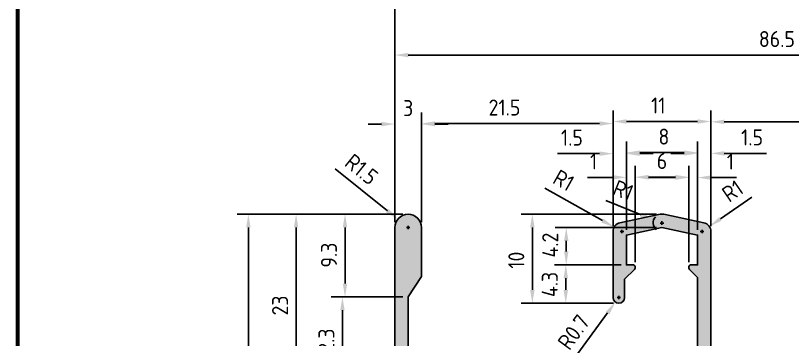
# Model space of a CAD drawing. Extents: x -182 to 128, y 228 to 491.
# Drawn here: x -52.3 to 34.9, y 399.9 to 436.2 of the extents above; entities that cross this region are included whole.
import ezdxf

# ---------------------------------------------------------------- set-up
doc = ezdxf.new("R2010")
doc.units = 0
doc.header["$MEASUREMENT"] = 0
doc.linetypes.add('SOLID', pattern=[0])
doc.layers.get('0').update_dxf_attribs({"linetype": 'SOLID'})
doc.layers.add('DIM', color=5, linetype='SOLID')
doc.layers.add('FRAME 025', color=7, linetype='Continuous', lineweight=15)
doc.styles.add('ISO Proportional', font='isocp')
doc.dimstyles.new('1', dxfattribs={"dimtxt": 1.8, "dimasz": 1.5, "dimexe": 1.25, "dimexo": 0.6, "dimgap": 0.5, "dimtad": 0, "dimdec": 1, "dimdsep": 46, "dimlunit": 6, "dimtxsty": 'ISO Proportional', "dimcen": 0.2, "dimclrd": 252, "dimclre": 252, "dimclrt": 5, "dimadec": 0, "dimazin": 0, "dimtfac": 1, "dimtdec": 1, "dimtofl": 0, "dimtmove": 0, "dimatfit": 3, "dimfxl": 1.25, "dimtvp": 1, "dimtolj": 1, "dimtzin": 0, "dimarcsym": 0})

# ---------------------------------------------------------------- blocks, each defined once
blk = doc.blocks.new('*D331')
at = {"layer": 'Defpoints', "color": 0, "linetype": 'Continuous', "transparency": 16777216}
for p in [(76.77, 431.804), (-9.73, 412.436), (76.77, 411.936)]:
    blk.add_point(p, dxfattribs=at)
at = {"layer": 'DIM', "color": 252, "linetype": 'Continuous', "lineweight": -2, "transparency": 16777216}
for p, q in [((-9.73, 413.036), (-9.73, 433.054)), ((76.77, 412.536), (76.77, 433.054)), ((-8.23, 431.804), (75.27, 431.804))]:
    blk.add_line(p, q, dxfattribs=at)
at = {"layer": 'DIM', "color": 252, "linetype": 'Continuous', "transparency": 16777216}
for points in [[(-8.23, 432.054), (-8.23, 431.554), (-9.73, 431.804)], [(75.27, 432.054), (75.27, 431.554), (76.77, 431.804)]]:
    blk.add_solid(points, dxfattribs=at)
at = {"layer": 'DIM', "color": 5, "linetype": 'Continuous', "transparency": 16777216, "insert": (33.174, 433.604), "char_height": 1.8, "attachment_point": 5, "style": 'ISO Proportional'}
blk.add_mtext('\\A1;86.5', dxfattribs=at)
blk = doc.blocks.new('*D332')
at = {"layer": 'Defpoints', "color": 0, "linetype": 'Continuous', "transparency": 16777216}
for p in [(-9.73, 439.686), (-9.73, 412.436), (81.77, 339.934)]:
    blk.add_point(p, dxfattribs=at)
at = {"layer": 'DIM', "color": 252, "linetype": 'Continuous', "lineweight": -2, "transparency": 16777216}
for p, q in [((-9.73, 413.036), (-9.73, 440.936)), ((81.77, 340.534), (81.77, 440.936)), ((80.27, 439.686), (-8.23, 439.686))]:
    blk.add_line(p, q, dxfattribs=at)
at = {"layer": 'DIM', "color": 252, "linetype": 'Continuous', "transparency": 16777216}
for points in [[(-8.23, 439.936), (-8.23, 439.436), (-9.73, 439.686)], [(80.27, 439.936), (80.27, 439.436), (81.77, 439.686)]]:
    blk.add_solid(points, dxfattribs=at)
at = {"layer": 'DIM', "color": 5, "linetype": 'Continuous', "transparency": 16777216, "insert": (30.982, 441.486), "char_height": 1.8, "attachment_point": 5, "style": 'ISO Proportional'}
blk.add_mtext('\\A1;91.5', dxfattribs=at)
blk = doc.blocks.new('*D337')
at = {"layer": 'Defpoints', "color": 0, "linetype": 'Continuous', "transparency": 16777216}
for p in [(50.77, 424.303), (25.77, 411.979), (50.77, 411.979)]:
    blk.add_point(p, dxfattribs=at)
at = {"layer": 'DIM', "color": 252, "linetype": 'Continuous', "lineweight": -2, "transparency": 16777216}
for p, q in [((25.77, 412.579), (25.77, 425.553)), ((50.77, 412.579), (50.77, 425.553)), ((27.27, 424.303), (49.27, 424.303))]:
    blk.add_line(p, q, dxfattribs=at)
at = {"layer": 'DIM', "color": 252, "linetype": 'Continuous', "transparency": 16777216}
for points in [[(27.27, 424.553), (27.27, 424.053), (25.77, 424.303)], [(49.27, 424.553), (49.27, 424.053), (50.77, 424.303)]]:
    blk.add_solid(points, dxfattribs=at)
at = {"layer": 'DIM', "color": 5, "linetype": 'Continuous', "transparency": 16777216, "insert": (36.939, 426.103), "char_height": 1.8, "attachment_point": 5, "style": 'ISO Proportional'}
blk.add_mtext('\\A1;25', dxfattribs=at)
blk = doc.blocks.new('*D338')
at = {"layer": 'Defpoints', "color": 0, "linetype": 'Continuous', "transparency": 16777216}
for p in [(14.77, 424.341), (14.77, 411.979), (25.77, 411.979)]:
    blk.add_point(p, dxfattribs=at)
at = {"layer": 'DIM', "color": 252, "linetype": 'Continuous', "lineweight": -2, "transparency": 16777216}
for p, q in [((14.77, 412.579), (14.77, 425.591)), ((25.77, 412.579), (25.77, 425.591)), ((24.27, 424.341), (16.27, 424.341))]:
    blk.add_line(p, q, dxfattribs=at)
at = {"layer": 'DIM', "color": 252, "linetype": 'Continuous', "transparency": 16777216}
for points in [[(16.27, 424.591), (16.27, 424.091), (14.77, 424.341)], [(24.27, 424.591), (24.27, 424.091), (25.77, 424.341)]]:
    blk.add_solid(points, dxfattribs=at)
at = {"layer": 'DIM', "color": 5, "linetype": 'Continuous', "transparency": 16777216, "insert": (19.853, 426.141), "char_height": 1.8, "attachment_point": 5, "style": 'ISO Proportional'}
blk.add_mtext('\\A1;11', dxfattribs=at)
blk = doc.blocks.new('*D339')
at = {"layer": 'Defpoints', "color": 0, "linetype": 'Continuous', "transparency": 16777216}
for p in [(-6.73, 424.111), (-6.73, 412.436), (14.77, 411.979)]:
    blk.add_point(p, dxfattribs=at)
at = {"layer": 'DIM', "color": 252, "linetype": 'Continuous', "lineweight": -2, "transparency": 16777216}
for p, q in [((-6.73, 413.036), (-6.73, 425.361)), ((14.77, 412.579), (14.77, 425.361)), ((13.27, 424.111), (-5.23, 424.111))]:
    blk.add_line(p, q, dxfattribs=at)
at = {"layer": 'DIM', "color": 252, "linetype": 'Continuous', "transparency": 16777216}
for points in [[(-5.23, 424.361), (-5.23, 423.861), (-6.73, 424.111)], [(13.27, 424.361), (13.27, 423.861), (14.77, 424.111)]]:
    blk.add_solid(points, dxfattribs=at)
at = {"layer": 'DIM', "color": 5, "linetype": 'Continuous', "transparency": 16777216, "insert": (2.584, 425.911), "char_height": 1.8, "attachment_point": 5, "style": 'ISO Proportional'}
blk.add_mtext('\\A1;21.5', dxfattribs=at)
blk = doc.blocks.new('*D340')
at = {"layer": 'Defpoints', "color": 0, "linetype": 'Continuous', "transparency": 16777216}
for p in [(-9.73, 424.05), (-9.73, 412.436), (-6.73, 412.436)]:
    blk.add_point(p, dxfattribs=at)
at = {"layer": 'DIM', "color": 252, "linetype": 'Continuous', "lineweight": -2, "transparency": 16777216}
for p, q in [((-9.73, 413.036), (-9.73, 425.3)), ((-6.73, 413.036), (-6.73, 425.3)), ((-11.23, 424.05), (-12.73, 424.05)), ((-5.23, 424.05), (-3.73, 424.05))]:
    blk.add_line(p, q, dxfattribs=at)
at = {"layer": 'DIM', "color": 252, "linetype": 'Continuous', "transparency": 16777216}
for points in [[(-11.23, 424.3), (-11.23, 423.8), (-9.73, 424.05)], [(-5.23, 424.3), (-5.23, 423.8), (-6.73, 424.05)]]:
    blk.add_solid(points, dxfattribs=at)
at = {"layer": 'DIM', "color": 5, "linetype": 'Continuous', "transparency": 16777216, "insert": (-8.23, 425.85), "char_height": 1.8, "attachment_point": 5, "style": 'ISO Proportional'}
blk.add_mtext('\\A1;3', dxfattribs=at)
blk = doc.blocks.new('*D341')
at = {"layer": 'Defpoints', "color": 0, "linetype": 'Continuous', "transparency": 16777216}
for p in [(24.27, 420.843), (16.27, 411.574), (24.27, 411.574)]:
    blk.add_point(p, dxfattribs=at)
at = {"layer": 'DIM', "color": 252, "linetype": 'Continuous', "lineweight": -2, "transparency": 16777216}
for p, q in [((16.27, 412.174), (16.27, 422.093)), ((24.27, 412.174), (24.27, 422.093)), ((17.77, 420.843), (22.77, 420.843))]:
    blk.add_line(p, q, dxfattribs=at)
at = {"layer": 'DIM', "color": 252, "linetype": 'Continuous', "transparency": 16777216}
for points in [[(17.77, 421.093), (17.77, 420.593), (16.27, 420.843)], [(22.77, 421.093), (22.77, 420.593), (24.27, 420.843)]]:
    blk.add_solid(points, dxfattribs=at)
at = {"layer": 'DIM', "color": 5, "linetype": 'Continuous', "transparency": 16777216, "insert": (20.485, 422.643), "char_height": 1.8, "attachment_point": 5, "style": 'ISO Proportional'}
blk.add_mtext('\\A1;8', dxfattribs=at)
blk = doc.blocks.new('*D342')
at = {"layer": 'Defpoints', "color": 0, "linetype": 'Continuous', "transparency": 16777216}
for p in [(17.27, 418.101), (17.27, 407.936), (23.27, 407.936)]:
    blk.add_point(p, dxfattribs=at)
at = {"layer": 'DIM', "color": 252, "linetype": 'Continuous', "lineweight": -2, "transparency": 16777216}
for p, q in [((17.27, 408.536), (17.27, 419.351)), ((23.27, 408.536), (23.27, 419.351)), ((21.77, 418.101), (18.77, 418.101))]:
    blk.add_line(p, q, dxfattribs=at)
at = {"layer": 'DIM', "color": 252, "linetype": 'Continuous', "transparency": 16777216}
for points in [[(18.77, 418.351), (18.77, 417.851), (17.27, 418.101)], [(21.77, 418.351), (21.77, 417.851), (23.27, 418.101)]]:
    blk.add_solid(points, dxfattribs=at)
at = {"layer": 'DIM', "color": 5, "linetype": 'Continuous', "transparency": 16777216, "insert": (20.27, 419.901), "char_height": 1.8, "attachment_point": 5, "style": 'ISO Proportional'}
blk.add_mtext('\\A1;6', dxfattribs=at)
blk = doc.blocks.new('*D343')
at = {"layer": 'Defpoints', "color": 0, "linetype": 'Continuous', "transparency": 16777216}
for p in [(25.77, 420.757), (25.77, 411.979), (24.27, 411.574)]:
    blk.add_point(p, dxfattribs=at)
at = {"layer": 'DIM', "color": 252, "linetype": 'Continuous', "lineweight": -2, "transparency": 16777216}
for p, q in [((24.27, 412.174), (24.27, 422.007)), ((25.77, 412.579), (25.77, 422.007)), ((22.77, 420.757), (21.27, 420.757)), ((27.27, 420.757), (32.004, 420.757))]:
    blk.add_line(p, q, dxfattribs=at)
at = {"layer": 'DIM', "color": 252, "linetype": 'Continuous', "transparency": 16777216}
for points in [[(22.77, 421.007), (22.77, 420.507), (24.27, 420.757)], [(27.27, 421.007), (27.27, 420.507), (25.77, 420.757)]]:
    blk.add_solid(points, dxfattribs=at)
at = {"layer": 'DIM', "color": 5, "linetype": 'Continuous', "transparency": 16777216, "insert": (30.387, 422.557), "char_height": 1.8, "attachment_point": 5, "style": 'ISO Proportional'}
blk.add_mtext('\\A1;1.5', dxfattribs=at)
blk = doc.blocks.new('*D344')
at = {"layer": 'Defpoints', "color": 0, "linetype": 'Continuous', "transparency": 16777216}
for p in [(14.77, 420.728), (14.77, 411.979), (16.27, 411.574)]:
    blk.add_point(p, dxfattribs=at)
at = {"layer": 'DIM', "color": 252, "linetype": 'Continuous', "lineweight": -2, "transparency": 16777216}
for p, q in [((14.77, 412.579), (14.77, 421.978)), ((16.27, 412.174), (16.27, 421.978)), ((13.27, 420.728), (8.535, 420.728)), ((17.77, 420.728), (19.27, 420.728))]:
    blk.add_line(p, q, dxfattribs=at)
at = {"layer": 'DIM', "color": 252, "linetype": 'Continuous', "transparency": 16777216}
for points in [[(13.27, 420.978), (13.27, 420.478), (14.77, 420.728)], [(17.77, 420.978), (17.77, 420.478), (16.27, 420.728)]]:
    blk.add_solid(points, dxfattribs=at)
at = {"layer": 'DIM', "color": 5, "linetype": 'Continuous', "transparency": 16777216, "insert": (10.152, 422.528), "char_height": 1.8, "attachment_point": 5, "style": 'ISO Proportional'}
blk.add_mtext('\\A1;1.5', dxfattribs=at)
blk = doc.blocks.new('*D345')
at = {"layer": 'Defpoints', "color": 0, "linetype": 'Continuous', "transparency": 16777216}
for p in [(24.27, 418.04), (24.27, 411.574), (23.27, 407.936)]:
    blk.add_point(p, dxfattribs=at)
at = {"layer": 'DIM', "color": 252, "linetype": 'Continuous', "lineweight": -2, "transparency": 16777216}
for p, q in [((23.27, 408.536), (23.27, 419.29)), ((24.27, 412.174), (24.27, 419.29)), ((21.77, 418.04), (20.27, 418.04)), ((25.77, 418.04), (28.63, 418.04))]:
    blk.add_line(p, q, dxfattribs=at)
at = {"layer": 'DIM', "color": 252, "linetype": 'Continuous', "transparency": 16777216}
for points in [[(21.77, 418.29), (21.77, 417.79), (23.27, 418.04)], [(25.77, 418.29), (25.77, 417.79), (24.27, 418.04)]]:
    blk.add_solid(points, dxfattribs=at)
at = {"layer": 'DIM', "color": 5, "linetype": 'Continuous', "transparency": 16777216, "insert": (27.95, 419.84), "char_height": 1.8, "attachment_point": 5, "style": 'ISO Proportional'}
blk.add_mtext('\\A1;1', dxfattribs=at)
blk = doc.blocks.new('*D346')
at = {"layer": 'Defpoints', "color": 0, "linetype": 'Continuous', "transparency": 16777216}
for p in [(16.27, 418.068), (16.27, 411.574), (17.27, 407.936)]:
    blk.add_point(p, dxfattribs=at)
at = {"layer": 'DIM', "color": 252, "linetype": 'Continuous', "lineweight": -2, "transparency": 16777216}
for p, q in [((16.27, 412.174), (16.27, 419.318)), ((17.27, 408.536), (17.27, 419.318)), ((14.77, 418.068), (11.91, 418.068)), ((18.77, 418.068), (20.27, 418.068))]:
    blk.add_line(p, q, dxfattribs=at)
at = {"layer": 'DIM', "color": 252, "linetype": 'Continuous', "transparency": 16777216}
for points in [[(14.77, 418.318), (14.77, 417.818), (16.27, 418.068)], [(18.77, 418.318), (18.77, 417.818), (17.27, 418.068)]]:
    blk.add_solid(points, dxfattribs=at)
at = {"layer": 'DIM', "color": 5, "linetype": 'Continuous', "transparency": 16777216, "insert": (12.59, 419.868), "char_height": 1.8, "attachment_point": 5, "style": 'ISO Proportional'}
blk.add_mtext('\\A1;1', dxfattribs=at)
blk = doc.blocks.new('*D347')
at = {"layer": 'Defpoints', "color": 0, "linetype": 'Continuous', "transparency": 16777216}
for p in [(5.71, 413.936), (20.27, 413.936), (15.42, 403.916)]:
    blk.add_point(p, dxfattribs=at)
at = {"layer": 'DIM', "color": 252, "linetype": 'Continuous', "lineweight": -2, "transparency": 16777216}
for p, q in [((19.67, 413.936), (4.46, 413.936)), ((5.71, 405.416), (5.71, 412.436)), ((14.82, 403.916), (4.46, 403.916))]:
    blk.add_line(p, q, dxfattribs=at)
at = {"layer": 'DIM', "color": 252, "linetype": 'Continuous', "transparency": 16777216}
for points in [[(5.46, 412.436), (5.96, 412.436), (5.71, 413.936)], [(5.46, 405.416), (5.96, 405.416), (5.71, 403.916)]]:
    blk.add_solid(points, dxfattribs=at)
at = {"layer": 'DIM', "color": 5, "linetype": 'Continuous', "transparency": 16777216, "insert": (3.91, 408.762), "char_height": 1.8, "attachment_point": 5, "rotation": 90, "style": 'ISO Proportional'}
blk.add_mtext('\\A1;10', dxfattribs=at)
blk = doc.blocks.new('*D348')
at = {"layer": 'Defpoints', "color": 0, "linetype": 'Continuous', "transparency": 16777216}
for p in [(9.519, 412.424), (20.27, 412.424), (16.27, 408.236)]:
    blk.add_point(p, dxfattribs=at)
at = {"layer": 'DIM', "color": 252, "linetype": 'Continuous', "lineweight": -2, "transparency": 16777216}
for p, q in [((19.67, 412.424), (8.269, 412.424)), ((9.519, 409.736), (9.519, 410.924)), ((15.67, 408.236), (8.269, 408.236))]:
    blk.add_line(p, q, dxfattribs=at)
at = {"layer": 'DIM', "color": 252, "linetype": 'Continuous', "transparency": 16777216}
for points in [[(9.269, 410.924), (9.769, 410.924), (9.519, 412.424)], [(9.269, 409.736), (9.769, 409.736), (9.519, 408.236)]]:
    blk.add_solid(points, dxfattribs=at)
at = {"layer": 'DIM', "color": 5, "linetype": 'Continuous', "transparency": 16777216, "insert": (7.719, 410.454), "char_height": 1.8, "attachment_point": 5, "rotation": 90, "style": 'ISO Proportional'}
blk.add_mtext('\\A1;4.2', dxfattribs=at)
blk = doc.blocks.new('*D349')
at = {"layer": 'Defpoints', "color": 0, "linetype": 'Continuous', "transparency": 16777216}
for p in [(16.27, 408.236), (9.465, 403.916), (15.42, 403.916)]:
    blk.add_point(p, dxfattribs=at)
at = {"layer": 'DIM', "color": 252, "linetype": 'Continuous', "lineweight": -2, "transparency": 16777216}
for p, q in [((15.67, 408.236), (8.215, 408.236)), ((9.465, 406.736), (9.465, 405.416)), ((14.82, 403.916), (8.215, 403.916))]:
    blk.add_line(p, q, dxfattribs=at)
at = {"layer": 'DIM', "color": 252, "linetype": 'Continuous', "transparency": 16777216}
for points in [[(9.215, 406.736), (9.715, 406.736), (9.465, 408.236)], [(9.215, 405.416), (9.715, 405.416), (9.465, 403.916)]]:
    blk.add_solid(points, dxfattribs=at)
at = {"layer": 'DIM', "color": 5, "linetype": 'Continuous', "transparency": 16777216, "insert": (7.665, 406.035), "char_height": 1.8, "attachment_point": 5, "rotation": 90, "style": 'ISO Proportional'}
blk.add_mtext('\\A1;4.3', dxfattribs=at)
blk = doc.blocks.new('*D375')
at = {"layer": 'Defpoints', "color": 0, "linetype": 'Continuous', "transparency": 16777216}
for p in [(-8.23, 413.936), (-26.182, 367.934), (7.57, 367.934)]:
    blk.add_point(p, dxfattribs=at)
at = {"layer": 'DIM', "color": 252, "linetype": 'Continuous', "lineweight": -2, "transparency": 16777216}
for p, q in [((-8.83, 413.936), (-27.432, 413.936)), ((-26.182, 412.436), (-26.182, 369.434)), ((6.97, 367.934), (-27.432, 367.934))]:
    blk.add_line(p, q, dxfattribs=at)
at = {"layer": 'DIM', "color": 252, "linetype": 'Continuous', "transparency": 16777216}
for points in [[(-26.432, 412.436), (-25.932, 412.436), (-26.182, 413.936)], [(-26.432, 369.434), (-25.932, 369.434), (-26.182, 367.934)]]:
    blk.add_solid(points, dxfattribs=at)
at = {"layer": 'DIM', "color": 5, "linetype": 'Continuous', "transparency": 16777216, "insert": (-27.982, 387.737), "char_height": 1.8, "attachment_point": 5, "rotation": 90, "style": 'ISO Proportional'}
blk.add_mtext('\\A1;46', dxfattribs=at)
blk = doc.blocks.new('*D376')
at = {"layer": 'Defpoints', "color": 0, "linetype": 'Continuous', "transparency": 16777216}
for p in [(-20.822, 413.936), (-8.23, 413.936), (-6.83, 390.934)]:
    blk.add_point(p, dxfattribs=at)
at = {"layer": 'DIM', "color": 252, "linetype": 'Continuous', "lineweight": -2, "transparency": 16777216}
for p, q in [((-8.83, 413.936), (-22.072, 413.936)), ((-20.822, 392.434), (-20.822, 412.436)), ((-7.43, 390.934), (-22.072, 390.934))]:
    blk.add_line(p, q, dxfattribs=at)
at = {"layer": 'DIM', "color": 252, "linetype": 'Continuous', "transparency": 16777216}
for points in [[(-21.072, 412.436), (-20.572, 412.436), (-20.822, 413.936)], [(-21.072, 392.434), (-20.572, 392.434), (-20.822, 390.934)]]:
    blk.add_solid(points, dxfattribs=at)
at = {"layer": 'DIM', "color": 5, "linetype": 'Continuous', "transparency": 16777216, "insert": (-22.623, 403.669), "char_height": 1.8, "attachment_point": 5, "rotation": 90, "style": 'ISO Proportional'}
blk.add_mtext('\\A1;23', dxfattribs=at)
blk = doc.blocks.new('*D384')
at = {"layer": 'Defpoints', "color": 0, "linetype": 'Continuous', "transparency": 16777216}
for p in [(-15.617, 404.626), (-8.23, 404.626), (-6.63, 392.334)]:
    blk.add_point(p, dxfattribs=at)
at = {"layer": 'DIM', "color": 252, "linetype": 'Continuous', "lineweight": -2, "transparency": 16777216}
for p, q in [((-8.83, 404.626), (-16.867, 404.626)), ((-15.617, 393.834), (-15.617, 403.126)), ((-7.23, 392.334), (-16.867, 392.334))]:
    blk.add_line(p, q, dxfattribs=at)
at = {"layer": 'DIM', "color": 252, "linetype": 'Continuous', "transparency": 16777216}
for points in [[(-15.867, 403.126), (-15.367, 403.126), (-15.617, 404.626)], [(-15.867, 393.834), (-15.367, 393.834), (-15.617, 392.334)]]:
    blk.add_solid(points, dxfattribs=at)
at = {"layer": 'DIM', "color": 5, "linetype": 'Continuous', "transparency": 16777216, "insert": (-17.417, 399.319), "char_height": 1.8, "attachment_point": 5, "rotation": 90, "style": 'ISO Proportional'}
blk.add_mtext('\\A1;12.3', dxfattribs=at)
blk = doc.blocks.new('*D385')
at = {"layer": 'Defpoints', "color": 0, "linetype": 'Continuous', "transparency": 16777216}
for p in [(-15.328, 413.936), (-8.23, 413.936), (-8.23, 404.626)]:
    blk.add_point(p, dxfattribs=at)
at = {"layer": 'DIM', "color": 252, "linetype": 'Continuous', "lineweight": -2, "transparency": 16777216}
for p, q in [((-8.83, 413.936), (-16.578, 413.936)), ((-15.328, 406.126), (-15.328, 412.436)), ((-8.83, 404.626), (-16.578, 404.626))]:
    blk.add_line(p, q, dxfattribs=at)
at = {"layer": 'DIM', "color": 252, "linetype": 'Continuous', "transparency": 16777216}
for points in [[(-15.578, 412.436), (-15.078, 412.436), (-15.328, 413.936)], [(-15.578, 406.126), (-15.078, 406.126), (-15.328, 404.626)]]:
    blk.add_solid(points, dxfattribs=at)
at = {"layer": 'DIM', "color": 5, "linetype": 'Continuous', "transparency": 16777216, "insert": (-17.128, 409.329), "char_height": 1.8, "attachment_point": 5, "rotation": 90, "style": 'ISO Proportional'}
blk.add_mtext('\\A1;9.3', dxfattribs=at)
blk = doc.blocks.new('*D448')
at = {"layer": 'Defpoints', "color": 0, "linetype": 'Continuous', "transparency": 16777216}
for p in [(15.036, 404.041), (15.42, 404.566)]:
    blk.add_point(p, dxfattribs=at)
at = {"layer": 'DIM', "color": 252, "linetype": 'Continuous', "lineweight": -2, "transparency": 16777216}
for p, q in [((15.22, 404.566), (15.62, 404.566)), ((15.42, 404.366), (15.42, 404.766)), ((10.334, 397.618), (14.15, 402.831))]:
    blk.add_line(p, q, dxfattribs=at)
at = {"layer": 'DIM', "color": 252, "linetype": 'Continuous', "transparency": 16777216}
blk.add_solid([(13.948, 402.978), (14.351, 402.683), (15.036, 404.041)], dxfattribs=at)
at = {"layer": 'DIM', "color": 5, "linetype": 'Continuous', "transparency": 16777216, "insert": (10.346, 400.682), "char_height": 1.8, "attachment_point": 5, "rotation": 53.7959, "style": 'ISO Proportional'}
blk.add_mtext('\\A1;R0.7', dxfattribs=at)
blk = doc.blocks.new('*D449')
at = {"layer": 'Defpoints', "color": 0, "linetype": 'Continuous', "transparency": 16777216}
for p in [(-9.399, 413.376), (-8.23, 412.436)]:
    blk.add_point(p, dxfattribs=at)
at = {"layer": 'DIM', "color": 252, "linetype": 'Continuous', "lineweight": -2, "transparency": 16777216}
for p, q in [((-16.421, 419.025), (-10.568, 414.316)), ((-8.43, 412.436), (-8.03, 412.436)), ((-8.23, 412.236), (-8.23, 412.636))]:
    blk.add_line(p, q, dxfattribs=at)
at = {"layer": 'DIM', "color": 252, "linetype": 'Continuous', "transparency": 16777216}
blk.add_solid([(-10.411, 414.511), (-10.724, 414.121), (-9.399, 413.376)], dxfattribs=at)
at = {"layer": 'DIM', "color": 5, "linetype": 'Continuous', "transparency": 16777216, "insert": (-13.471, 418.962), "char_height": 1.8, "attachment_point": 5, "rotation": 321.18185, "style": 'ISO Proportional'}
blk.add_mtext('\\A1;R1.5', dxfattribs=at)
blk = doc.blocks.new('*D464')
at = {"layer": 'Defpoints', "color": 0, "linetype": 'Continuous', "transparency": 16777216}
for p in [(24.77, 411.979), (25.593, 412.546)]:
    blk.add_point(p, dxfattribs=at)
at = {"layer": 'DIM', "color": 252, "linetype": 'Continuous', "lineweight": -2, "transparency": 16777216}
for p, q in [((30.37, 415.837), (26.828, 413.397)), ((24.57, 411.979), (24.97, 411.979)), ((24.77, 411.779), (24.77, 412.179))]:
    blk.add_line(p, q, dxfattribs=at)
at = {"layer": 'DIM', "color": 252, "linetype": 'Continuous', "transparency": 16777216}
blk.add_solid([(26.687, 413.603), (26.97, 413.192), (25.593, 412.546)], dxfattribs=at)
at = {"layer": 'DIM', "color": 5, "linetype": 'Continuous', "transparency": 16777216, "insert": (28.196, 416.525), "char_height": 1.8, "attachment_point": 5, "rotation": 34.56166, "style": 'ISO Proportional'}
blk.add_mtext('\\A1;R1', dxfattribs=at)
blk = doc.blocks.new('*D465')
at = {"layer": 'Defpoints', "color": 0, "linetype": 'Continuous', "transparency": 16777216}
for p in [(14.899, 412.47), (15.77, 411.979)]:
    blk.add_point(p, dxfattribs=at)
at = {"layer": 'DIM', "color": 252, "linetype": 'Continuous', "lineweight": -2, "transparency": 16777216}
for p, q in [((7.128, 416.853), (13.592, 413.207)), ((15.57, 411.979), (15.97, 411.979)), ((15.77, 411.779), (15.77, 412.179))]:
    blk.add_line(p, q, dxfattribs=at)
at = {"layer": 'DIM', "color": 252, "linetype": 'Continuous', "transparency": 16777216}
blk.add_solid([(13.715, 413.425), (13.469, 412.989), (14.899, 412.47)], dxfattribs=at)
at = {"layer": 'DIM', "color": 5, "linetype": 'Continuous', "transparency": 16777216, "insert": (9.231, 417.733), "char_height": 1.8, "attachment_point": 5, "rotation": 330.5801, "style": 'ISO Proportional'}
blk.add_mtext('\\A1;R1', dxfattribs=at)
blk = doc.blocks.new('*D466')
at = {"layer": 'Defpoints', "color": 0, "linetype": 'Continuous', "transparency": 16777216}
for p in [(19.341, 413.307), (20.27, 412.936)]:
    blk.add_point(p, dxfattribs=at)
at = {"layer": 'DIM', "color": 252, "linetype": 'Continuous', "lineweight": -2, "transparency": 16777216}
for p, q in [((13.955, 415.458), (17.948, 413.863)), ((20.07, 412.936), (20.47, 412.936)), ((20.27, 412.736), (20.27, 413.136))]:
    blk.add_line(p, q, dxfattribs=at)
blk.add_arc((20.27, 412.936), 1, 136.37741, 229.84919, dxfattribs=at)
at = {"layer": 'DIM', "color": 252, "linetype": 'Continuous', "transparency": 16777216}
blk.add_solid([(18.041, 414.095), (17.855, 413.631), (19.341, 413.307)], dxfattribs=at)
at = {"layer": 'DIM', "color": 5, "linetype": 'Continuous', "transparency": 16777216, "insert": (15.922, 416.61), "char_height": 1.8, "attachment_point": 5, "rotation": 338.22947, "style": 'ISO Proportional'}
blk.add_mtext('\\A1;R1', dxfattribs=at)

msp = doc.modelspace()

# ---------------------------------------------------------------- hatches: boundary and pattern name
at = {"layer": 'FRAME 025', "linetype": 'Continuous', "true_color": 0xc7c8ca}
h = msp.add_hatch(color=9, dxfattribs=at)
h.dxf.hatch_style = 1
h.paths.add_polyline_path([(73.27, 392.364, 0.327538), (76.77, 397.134), (76.77, 411.936, 0.414214), (74.77, 413.936, 0.414214), (72.77, 411.936), (72.77, 410.886, 1), (73.77, 410.886), (73.77, 411.936), (75.57, 411.936), (75.57, 401.436), (73.77, 401.436), (73.77, 402.486, 1), (72.77, 402.486), (72.77, 400.536, 0.414214), (73.07, 400.236), (75.27, 400.236), (75.27, 396.884, -0.414214), (72.02, 393.634), (61.77, 393.634), (61.77, 411.979, 0.356906), (60.968, 412.959), (56.478, 413.914, 0.105104), (56.062, 413.914), (51.552, 412.955, 0.351336), (50.77, 411.979), (50.77, 393.934), (25.77, 393.934), (25.77, 411.979, 0.356906), (24.968, 412.959), (20.478, 413.914, 0.105104), (20.062, 413.914), (15.552, 412.955, 0.351336), (14.77, 411.979), (14.77, 404.566, 1), (16.07, 404.566), (16.07, 406.611), (17.182, 407.724, 0.668162), (16.97, 408.236), (16.27, 408.236), (16.27, 411.574), (20.27, 412.424), (24.27, 411.574), (24.27, 408.236), (23.57, 408.236, 0.674462), (23.361, 407.72), (24.27, 406.811), (24.27, 393.934), (14.77, 393.934), (5.696, 392.334), (-6.63, 392.334, -0.414214), (-8.23, 393.934), (-8.23, 404.626), (-6.73, 406.934), (-6.73, 412.436, 0.414214), (-8.23, 413.936, 0.414214), (-9.73, 412.436), (-9.73, 393.834, 0.414214), (-6.83, 390.934), (5.77, 390.934, -0.414214), (7.27, 389.434), (7.27, 368.234, 0.414214), (7.57, 367.934), (14.47, 367.934, 0.414214), (14.77, 368.234), (14.77, 368.934, 0.414214), (14.47, 369.234), (8.77, 369.234), (8.77, 375.134), (15.141, 375.134, 0.21521), (17.016, 375.98), (19.292, 379.392, -0.215149), (20.492, 379.934), (37.71, 379.934), (37.91, 380.134), (38.11, 379.934), (50.77, 379.934), (50.77, 369.234), (48.07, 369.234, 0.414214), (47.77, 368.934), (47.77, 368.234, 0.414214), (48.07, 367.934), (68.27, 367.934, 0.243992), (75.27, 354.443), (75.27, 351.434, 0.414214), (75.57, 351.134), (75.97, 351.134, 0.414214), (76.27, 351.434), (76.27, 352.734), (78.37, 352.734), (78.37, 350.434, 0.414214), (78.67, 350.134), (78.899, 350.134), (79.833, 344.905, -0.043859), (80.27, 339.934, -0.056684), (79.542, 333.534), (78.67, 333.534, 0.414214), (78.37, 333.234), (78.37, 330.934), (76.27, 330.934), (76.27, 332.234, 0.414214), (75.97, 332.534), (75.57, 332.534, 0.414214), (75.27, 332.234), (75.27, 329.734, 0.414214), (75.57, 329.434), (77.669, 329.434, -0.53633), (78.038, 328.879, -0.081274), (73.145, 321.083, -0.69108), (72.27, 321.413), (72.27, 324.034, 0.414214), (71.97, 324.334), (68.07, 324.334, 0.414214), (67.77, 324.034), (67.77, 321.834, 0.414214), (68.07, 321.534), (68.47, 321.534, 0.414214), (68.77, 321.834), (68.77, 323.134), (70.77, 323.134), (70.77, 315.634, -0.414214), (70.27, 315.134), (68.77, 315.134), (68.77, 316.734, 0.414214), (68.47, 317.034), (68.07, 317.034, 0.414214), (67.77, 316.734), (67.77, 314.234, 0.414214), (68.07, 313.934), (70.27, 313.934, 0.414214), (72.27, 315.934), (72.27, 317.18, -0.200371), (72.863, 318.602, 0.200372), (81.77, 339.934, 0.04368), (81.313, 345.145), (79.8, 353.621, 0.266775), (79.608, 353.85, -0.314688), (69.77, 367.934), (69.77, 387.594, -0.327538)])
h.paths.add_polyline_path([(9.183, 391.425), (14.901, 392.434), (24.27, 392.434), (24.27, 392.134, 0.414214), (25.17, 391.234), (25.47, 391.234, 0.414214), (25.77, 391.534), (25.77, 392.434), (50.77, 392.434), (50.77, 381.434), (20.506, 381.434, 0.250612), (17.927, 380.055), (15.941, 377.079, -0.250612), (15.109, 376.634), (8.77, 376.634), (8.77, 390.933, -0.363971)], flags=16)
h.paths.add_polyline_path([(52.27, 406.811), (53.185, 407.727, 0.661893), (52.97, 408.236), (52.27, 408.236), (52.27, 411.574), (56.27, 412.424), (60.27, 411.574), (60.27, 408.236), (59.57, 408.236, 0.674465), (59.361, 407.72), (60.47, 406.611), (60.47, 392.134), (69.249, 392.134, -0.618064), (69.569, 391.494, 0.162249), (68.27, 387.594), (68.27, 369.434), (52.27, 369.434)], flags=16)
h.paths.add_polyline_path([(36.589, 386.754), (39.589, 386.754), (39.589, 389.439), (36.589, 389.439)], flags=8)
h.paths.add_polyline_path([(59.234, 378.401), (61.844, 378.401), (61.844, 381.002), (59.234, 381.002)], flags=8)
h.paths.add_polyline_path([(44.585, 378.412), (47.72, 378.412), (47.72, 381.007), (44.585, 381.007)], flags=24)
h.paths.add_polyline_path([(40.109, 379.116), (40.109, 382.251), (37.515, 382.251), (37.515, 379.116)], flags=24)
h.paths.add_polyline_path([(14.96, 386.71), (17.48, 386.71), (17.48, 389.23), (14.96, 389.23)], flags=8)
h.paths.add_polyline_path([(31.529, 384.541), (31.529, 388.035), (28.921, 388.035), (28.921, 384.541)], flags=8)
h.paths.add_polyline_path([(18.085, 389.649), (21.22, 389.649), (21.22, 392.244), (18.085, 392.244)], flags=8)
h.paths.add_polyline_path([(54.937, 400.021), (58.465, 400.021), (58.465, 402.631), (54.937, 402.631)], flags=8)
h.paths.add_polyline_path([(56.409, 386.152), (61.317, 386.663), (61.04, 389.324), (56.132, 388.813)], flags=8)
h.paths.add_polyline_path([(11.561, 384.133), (15.44, 381.852), (16.755, 384.089), (12.876, 386.37)], flags=8)
h.paths.add_polyline_path([(19.952, 382.984), (19.952, 387.573), (17.351, 387.573), (17.351, 382.984)], flags=8)
h.paths.add_polyline_path([(11.523, 388.558), (16.306, 389.977), (15.564, 392.477), (10.781, 391.059)], flags=24)

# ---------------------------------------------------------------- linework, layer by layer
at = {"color": 5, "const_width": 0.451}
msp.add_lwpolyline([(128.219, 491.02), (-52.101, 491.02), (-52.101, 232.261)], dxfattribs=at)
at = {"linetype": 'SOLID'}
for points in [[(-8.23, 393.934), (-8.23, 404.626), (-6.73, 406.934), (-6.73, 412.436, 0.414214), (-8.23, 413.936, 0.414214), (-9.73, 412.436), (-9.73, 393.834, 0.414214)], [(25.77, 393.934), (25.77, 411.979, 0.356906), (24.968, 412.959), (20.478, 413.914, 0.105104), (20.062, 413.914), (15.552, 412.955, 0.351336), (14.77, 411.979), (14.77, 404.566, 1), (16.07, 404.566), (16.07, 406.611), (17.182, 407.724, 0.668162), (16.97, 408.236), (16.27, 408.236), (16.27, 411.574), (20.27, 412.424), (24.27, 411.574), (24.27, 408.236), (23.57, 408.236, 0.661893), (23.354, 407.727), (24.27, 406.811), (24.27, 393.934)]]:
    msp.add_lwpolyline(points, format="xyb", dxfattribs=at)

# ---------------------------------------------------------------- dimensions: what is measured, and where the dimension line sits
at = {"layer": 'DIM', "linetype": 'Continuous'}
for base, p1, p2, picture, middle in [((-9.73, 439.686), (81.77, 339.934), (-9.73, 412.436), '*D332', (30.982, 439.686)), ((76.77, 431.804), (-9.73, 412.436), (76.77, 411.936), '*D331', (33.174, 431.804)), ((-9.73, 424.05), (-6.73, 412.436), (-9.73, 412.436), '*D340', (-8.23, 424.05)), ((-6.73, 424.111), (14.77, 411.979), (-6.73, 412.436), '*D339', (2.584, 424.111)), ((14.77, 424.341), (25.77, 411.979), (14.77, 411.979), '*D338', (19.853, 424.341)), ((50.77, 424.303), (25.77, 411.979), (50.77, 411.979), '*D337', (36.939, 424.303)), ((14.77, 420.728), (16.27, 411.574), (14.77, 411.979), '*D344', (10.152, 420.728)), ((24.27, 420.843), (16.27, 411.574), (24.27, 411.574), '*D341', (20.485, 420.843)), ((25.77, 420.757), (24.27, 411.574), (25.77, 411.979), '*D343', (30.387, 420.757)), ((16.27, 418.068), (17.27, 407.936), (16.27, 411.574), '*D346', (12.59, 418.068)), ((17.27, 418.101), (23.27, 407.936), (17.27, 407.936), '*D342', (20.27, 418.101)), ((24.27, 418.04), (23.27, 407.936), (24.27, 411.574), '*D345', (27.95, 418.04))]:
    dim = msp.add_linear_dim(base=base, p1=p1, p2=p2, dimstyle='1', dxfattribs=at)
    dim.commit()
    dim.dimension.update_dxf_attribs({"geometry": picture, "text_midpoint": middle, "dimtype": 160})
for center, mpoint, picture, middle in [((-8.23, 412.436), (-9.399, 413.376), '*D449', (-14.6, 417.56)), ((15.77, 411.979), (14.899, 412.47), '*D465', (8.347, 416.165))]:
    dim = msp.add_radius_dim(center=center, mpoint=mpoint, dimstyle='1', dxfattribs=at)
    dim.commit()
    dim.dimension.update_dxf_attribs({"geometry": picture, "text_midpoint": middle, "dimtype": 164})
for center, mpoint, picture, middle in [((20.27, 412.936), (19.341, 413.307), '*D466', (15.922, 416.61)), ((24.77, 411.979), (25.593, 412.546), '*D464', (28.196, 416.525)), ((15.42, 404.566), (15.036, 404.041), '*D448', (10.346, 400.682))]:
    dim = msp.add_radius_dim(center=center, mpoint=mpoint, dimstyle='1', dxfattribs=at)
    dim.commit()
    dim.dimension.update_dxf_attribs({"geometry": picture, "text_midpoint": middle})
for base, p1, p2, picture, middle in [((-26.182, 367.934), (-8.23, 413.936), (7.57, 367.934), '*D375', (-26.182, 387.737)), ((-20.822, 413.936), (-6.83, 390.934), (-8.23, 413.936), '*D376', (-20.822, 403.669)), ((-15.328, 413.936), (-8.23, 404.626), (-8.23, 413.936), '*D385', (-15.328, 409.329)), ((5.71, 413.936), (15.42, 403.916), (20.27, 413.936), '*D347', (5.71, 408.762)), ((9.519, 412.424), (16.27, 408.236), (20.27, 412.424), '*D348', (9.519, 410.454)), ((9.465, 403.916), (16.27, 408.236), (15.42, 403.916), '*D349', (9.465, 406.035)), ((-15.617, 404.626), (-6.63, 392.334), (-8.23, 404.626), '*D384', (-15.617, 399.319))]:
    dim = msp.add_linear_dim(base=base, p1=p1, p2=p2, angle=90, dimstyle='1', dxfattribs=at)
    dim.commit()
    dim.dimension.update_dxf_attribs({"geometry": picture, "text_midpoint": middle, "dimtype": 160})

doc.saveas('drawing.dxf')
